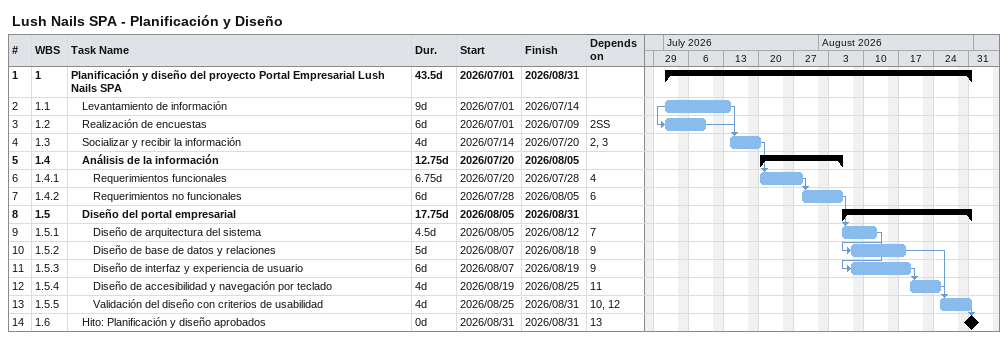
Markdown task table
Lush Nails SPA - Planificación y Diseño

| ID | WBS | Task | Duration | Start | Finish | Predecessors |
|---|---|---|---|---|---|---|
| 1 | 1 | **Planificación y diseño del proyecto Portal Empresarial Lush Nails SPA** | 43.5d | 2026-07-01 | 2026-08-31 |  |
| 2 | 1.1 | Levantamiento de información | 9d | 2026-07-01 | 2026-07-14 |  |
| 3 | 1.2 | Realización de encuestas | 6d | 2026-07-01 | 2026-07-09 | 2SS |
| 4 | 1.3 | Socializar y recibir la información | 4d | 2026-07-14 | 2026-07-20 | 2, 3 |
| 5 | 1.4 | **Análisis de la información** | 12.75d | 2026-07-20 | 2026-08-05 |  |
| 6 | 1.4.1 | Requerimientos funcionales | 6.75d | 2026-07-20 | 2026-07-28 | 4 |
| 7 | 1.4.2 | Requerimientos no funcionales | 6d | 2026-07-28 | 2026-08-05 | 6 |
| 8 | 1.5 | **Diseño del portal empresarial** | 17.75d | 2026-08-05 | 2026-08-31 |  |
| 9 | 1.5.1 | Diseño de arquitectura del sistema | 4.5d | 2026-08-05 | 2026-08-12 | 7 |
| 10 | 1.5.2 | Diseño de base de datos y relaciones | 5d | 2026-08-07 | 2026-08-18 | 9 |
| 11 | 1.5.3 | Diseño de interfaz y experiencia de usuario | 6d | 2026-08-07 | 2026-08-19 | 9 |
| 12 | 1.5.4 | Diseño de accesibilidad y navegación por teclado | 4d | 2026-08-19 | 2026-08-25 | 11 |
| 13 | 1.5.5 | Validación del diseño con criterios de usabilidad | 4d | 2026-08-25 | 2026-08-31 | 10, 12 |
| 14 | 1.6 | Hito: Planificación y diseño aprobados | 0d | 2026-08-31 | 2026-08-31 | 13 |
